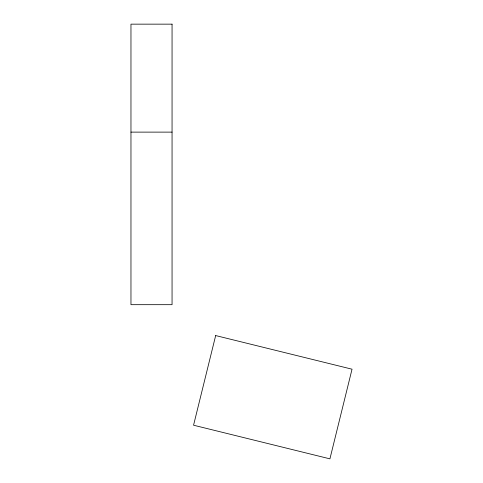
<?xml version="1.0" encoding="UTF-8"?>
<svg xmlns="http://www.w3.org/2000/svg" width="483" height="483" viewBox="0 0 483 483"><rect width="100%" height="100%" fill="white"/><g stroke="black" fill="none" stroke-linecap="round" stroke-linejoin="round"><path stroke-width="0.72" d="M130.965 132.119L172.057 132.119M215.672 335.564L193.562 425.215L329.919 458.85L352.035 369.199L215.672 335.564M172.057 24.15L130.965 24.15L130.965 304.682L172.057 304.682L172.057 24.15"/></g></svg>
